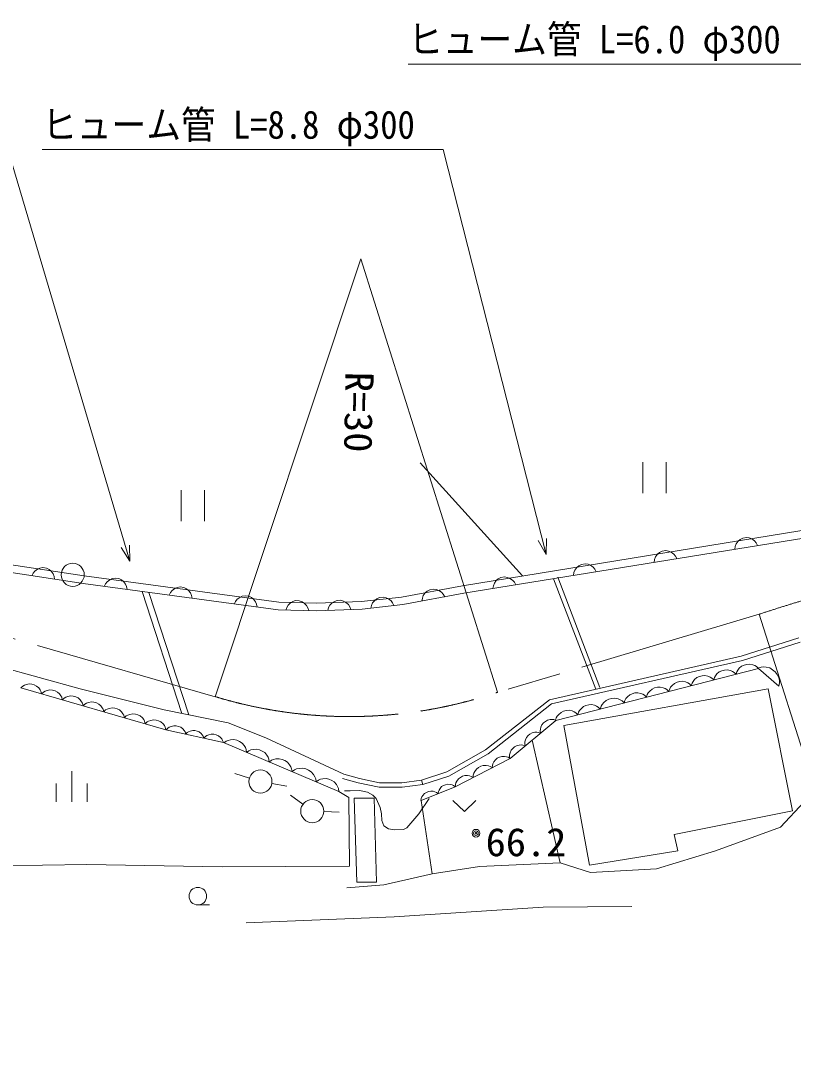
# Model space of a CAD drawing. Units: millimetres, scale not verified. Extents: x 40000 to 680000, y 20000 to 380000.
# Drawn here: x 451290 to 501415, y 246249 to 313953 of the extents above; entities that cross this region are included whole.
import ezdxf
from ezdxf.enums import TextEntityAlignment as Align

# ---------------------------------------------------------------- set-up
doc = ezdxf.new("R2010")
doc.units = ezdxf.units.MM
doc.header["$LTSCALE"] = 1000
doc.linetypes.add('CHAIN', pattern=[18.5, 12, -1.5, 3.5, -1.5])
for name, color, linetype, lineweight in [('M-BGD', 7, 'Continuous', 13), ('M-BMK', 2, 'CHAIN', 13), ('M-STR-HTXT', 7, 'Continuous', 13)]:
    doc.layers.add(name, color=color, linetype=linetype, lineweight=lineweight)
doc.styles.add('ＭＳ ゴシック', font='')
doc.styles.get('ＭＳ ゴシック').set_extended_font_data('MS Gothic')

msp = doc.modelspace()

# ---------------------------------------------------------------- linework, layer by layer
at = {"layer": 'M-BGD'}
for p, q in [((477216, 285234), (483857, 277894)), ((491660, 285279), (491660, 283279)), ((493180, 283279), (493180, 285279)), ((461695, 283463), (461695, 281463)), ((463215, 281463), (463215, 283463)), ((516603, 283228), (479961, 277260)), ((516674, 282733), (480052, 276768)), ((498143, 280353), (497975, 280265)), ((498380, 280392), (498143, 280353)), ((498567, 280361), (498380, 280392)), ((498730, 280297), (498567, 280361)), ((498902, 280173), (498730, 280297)), ((497653, 279817), (497622, 279630)), ((497717, 279980), (497653, 279817)), ((497841, 280152), (497717, 279980)), ((497975, 280265), (497841, 280152)), ((499015, 280039), (498902, 280173)), ((499103, 279871), (499015, 280039)), ((455335, 277401), (444954, 278975)), ((455407, 277896), (445084, 279461)), ((492421, 278965), (492391, 278778)), ((492486, 279128), (492421, 278965)), ((492610, 279300), (492486, 279128)), ((492743, 279413), (492610, 279300)), ((492911, 279501), (492743, 279413)), ((493148, 279539), (492911, 279501)), ((493335, 279509), (493148, 279539)), ((493498, 279445), (493335, 279509)), ((493670, 279321), (493498, 279445)), ((493783, 279187), (493670, 279321)), ((493871, 279019), (493783, 279187)), ((452367, 278336), (452196, 278211)), ((452529, 278403), (452367, 278336)), ((452716, 278435), (452529, 278403)), ((452953, 278399), (452716, 278435)), ((453122, 278313), (452953, 278399)), ((453257, 278201), (453122, 278313)), ((487254, 278276), (487189, 278113)), ((487378, 278448), (487254, 278276)), ((487511, 278561), (487378, 278448)), ((487679, 278649), (487511, 278561)), ((487916, 278687), (487679, 278649)), ((488104, 278657), (487916, 278687)), ((488266, 278592), (488104, 278657)), ((488438, 278468), (488266, 278592)), ((488551, 278335), (488438, 278468)), ((488639, 278167), (488551, 278335)), ((452085, 278076), (451999, 277907)), ((452196, 278211), (452085, 278076)), ((453383, 278031), (453257, 278201)), ((453449, 277869), (453383, 278031)), ((453482, 277682), (453449, 277869)), ((468024, 276183), (455407, 277896)), ((457062, 277651), (456893, 277522)), ((457223, 277720), (457062, 277651)), ((457409, 277755), (457223, 277720)), ((457647, 277723), (457409, 277755)), ((457818, 277639), (457647, 277723)), ((457954, 277530), (457818, 277639)), ((482146, 277596), (482022, 277423)), ((482280, 277708), (482146, 277596)), ((482448, 277797), (482280, 277708)), ((482685, 277835), (482448, 277797)), ((482872, 277805), (482685, 277835)), ((483034, 277740), (482872, 277805)), ((483207, 277616), (483034, 277740)), ((483320, 277483), (483207, 277616)), ((485857, 277714), (488599, 270542)), ((486138, 277821), (488879, 270649)), ((487189, 278113), (487159, 277926)), ((467985, 275684), (455335, 277401)), ((456784, 277386), (456700, 277215)), ((456893, 277522), (456784, 277386)), ((458083, 277361), (457954, 277530)), ((458152, 277200), (458083, 277361)), ((458187, 277014), (458152, 277200)), ((461110, 276950), (461001, 276814)), ((461279, 277079), (461110, 276950)), ((461440, 277148), (461279, 277079)), ((461626, 277183), (461440, 277148)), ((461864, 277151), (461626, 277183)), ((462034, 277067), (461864, 277151)), ((462171, 276958), (462034, 277067)), ((462299, 276789), (462171, 276958)), ((479961, 277260), (475998, 276526)), ((477829, 276997), (477663, 276905)), ((478065, 277041), (477829, 276997)), ((478253, 277015), (478065, 277041)), ((478417, 276953), (478253, 277015)), ((478591, 276833), (478417, 276953)), ((481958, 277261), (481927, 277074)), ((482022, 277423), (481958, 277261)), ((483408, 277315), (483320, 277483)), ((459156, 276882), (461747, 268958)), ((459596, 276822), (462198, 268867)), ((461001, 276814), (460917, 276643)), ((462368, 276628), (462299, 276789)), ((462403, 276442), (462368, 276628)), ((465217, 276241), (465133, 276071)), ((465326, 276378), (465217, 276241)), ((465495, 276506), (465326, 276378)), ((465656, 276575), (465495, 276506)), ((465842, 276611), (465656, 276575)), ((466080, 276578), (465842, 276611)), ((466251, 276495), (466080, 276578)), ((466387, 276385), (466251, 276495)), ((466516, 276216), (466387, 276385)), ((468940, 276235), (468789, 276148)), ((469122, 276291), (468940, 276235)), ((469362, 276287), (469122, 276291)), ((469540, 276223), (469362, 276287)), ((473405, 276232), (470470, 276134)), ((471638, 276243), (471492, 276149)), ((471816, 276309), (471638, 276243)), ((472056, 276317), (471816, 276309)), ((472238, 276263), (472056, 276317)), ((472391, 276179), (472238, 276263)), ((475998, 276526), (473405, 276232)), ((474255, 276308), (474123, 276143)), ((474394, 276415), (474255, 276308)), ((474566, 276495), (474394, 276415)), ((474805, 276522), (474566, 276495)), ((474991, 276482), (474805, 276522)), ((475150, 276410), (474991, 276482)), ((475316, 276278), (475150, 276410)), ((475422, 276139), (475316, 276278)), ((480052, 276768), (476072, 276031)), ((477350, 276451), (477324, 276263)), ((477412, 276615), (477350, 276451)), ((477532, 276790), (477412, 276615)), ((477663, 276905), (477532, 276790)), ((478707, 276702), (478591, 276833)), ((478799, 276536), (478707, 276702)), ((466585, 276056), (466516, 276216)), ((466620, 275869), (466585, 276056)), ((470473, 275634), (467985, 275684)), ((470470, 276134), (468024, 276183)), ((468543, 275853), (468479, 275674)), ((468636, 276001), (468543, 275853)), ((468789, 276148), (468636, 276001)), ((469688, 276130), (469540, 276223)), ((469835, 275977), (469688, 276130)), ((469922, 275825), (469835, 275977)), ((469979, 275644), (469922, 275825)), ((473442, 275733), (470473, 275634)), ((471262, 275841), (471208, 275659)), ((471347, 275994), (471262, 275841)), ((471492, 276149), (471347, 275994)), ((472546, 276034), (472391, 276179)), ((472641, 275887), (472546, 276034)), ((472707, 275709), (472641, 275887)), ((476072, 276031), (473442, 275733)), ((474051, 275983), (474011, 275798)), ((474123, 276143), (474051, 275983)), ((475502, 275966), (475422, 276139)), ((440987, 274483), (455135, 270555)), ((501785, 273872), (498046, 272692)), ((501879, 273587), (498124, 272402)), ((498046, 272692), (485591, 269858)), ((498124, 272402), (485724, 269580)), ((498595, 272169), (498413, 272153)), ((498792, 272126), (498595, 272169)), ((499164, 271881), (486023, 268517)), ((496467, 271531), (496373, 271414)), ((496619, 271663), (496467, 271531)), ((496786, 271737), (496619, 271663)), ((496960, 271781), (496786, 271737)), ((497142, 271797), (496960, 271781)), ((497339, 271754), (497142, 271797)), ((497477, 271697), (497339, 271754)), ((497587, 271632), (497477, 271697)), ((497711, 271509), (497587, 271632)), ((497761, 271677), (497711, 271509)), ((497826, 271786), (497761, 271677)), ((497920, 271903), (497826, 271786)), ((498072, 272035), (497920, 271903)), ((498239, 272109), (498072, 272035)), ((498413, 272153), (498239, 272109)), ((498930, 272069), (498792, 272126)), ((499040, 272004), (498930, 272069)), ((499164, 271881), (499040, 272004)), ((499330, 271976), (499131, 271910)), ((500497, 270738), (499164, 271881)), ((499482, 271988), (499330, 271976)), ((499662, 271976), (499482, 271988)), ((499896, 271918), (499662, 271976)), ((500083, 271804), (499896, 271918)), ((500247, 271664), (500083, 271804)), ((500388, 271496), (500247, 271664)), ((500482, 271273), (500388, 271496)), ((451647, 270852), (451516, 270802)), ((451832, 270886), (451647, 270852)), ((452001, 270866), (451832, 270886)), ((452163, 270819), (452001, 270866)), ((452316, 270746), (452163, 270819)), ((493712, 270919), (493560, 270787)), ((493879, 270993), (493712, 270919)), ((494054, 271037), (493879, 270993)), ((494236, 271053), (494054, 271037)), ((494432, 271010), (494236, 271053)), ((494571, 270953), (494432, 271010)), ((494680, 270888), (494571, 270953)), ((494805, 270765), (494680, 270888)), ((494855, 270933), (494805, 270765)), ((494920, 271042), (494855, 270933)), ((495014, 271159), (494920, 271042)), ((495166, 271291), (495014, 271159)), ((495333, 271365), (495166, 271291)), ((495507, 271409), (495333, 271365)), ((495689, 271425), (495507, 271409)), ((495885, 271382), (495689, 271425)), ((496024, 271325), (495885, 271382)), ((496133, 271260), (496024, 271325)), ((496258, 271137), (496133, 271260)), ((496308, 271305), (496258, 271137)), ((496373, 271414), (496308, 271305)), ((500521, 271098), (500482, 271273)), ((500497, 270738), (500532, 270945)), ((500532, 270945), (500521, 271098)), ((460707, 267910), (451288, 270635)), ((451412, 270745), (451293, 270634)), ((451516, 270802), (451412, 270745)), ((452454, 270619), (452316, 270746)), ((452538, 270507), (452454, 270619)), ((452596, 270403), (452538, 270507)), ((452638, 270245), (452596, 270403)), ((452757, 270356), (452638, 270245)), ((452861, 270413), (452757, 270356)), ((452992, 270463), (452861, 270413)), ((453177, 270497), (452992, 270463)), ((453346, 270477), (453177, 270497)), ((453507, 270430), (453346, 270477)), ((453661, 270357), (453507, 270430)), ((453799, 270229), (453661, 270357)), ((453883, 270118), (453799, 270229)), ((455135, 270555), (460586, 269193)), ((499798, 270553), (486535, 268192)), ((490806, 270175), (490654, 270043)), ((490973, 270248), (490806, 270175)), ((491148, 270293), (490973, 270248)), ((491329, 270309), (491148, 270293)), ((491526, 270266), (491329, 270309)), ((491665, 270209), (491526, 270266)), ((491774, 270144), (491665, 270209)), ((491898, 270021), (491774, 270144)), ((491948, 270189), (491898, 270021)), ((492013, 270298), (491948, 270189)), ((492107, 270415), (492013, 270298)), ((492259, 270547), (492107, 270415)), ((492426, 270621), (492259, 270547)), ((492601, 270665), (492426, 270621)), ((492782, 270681), (492601, 270665)), ((492979, 270638), (492782, 270681)), ((493118, 270581), (492979, 270638)), ((493227, 270516), (493118, 270581)), ((493352, 270393), (493227, 270516)), ((493402, 270561), (493352, 270393)), ((493466, 270670), (493402, 270561)), ((493560, 270787), (493466, 270670)), ((501373, 262642), (499798, 270553)), ((453941, 270014), (453883, 270118)), ((453982, 269856), (453941, 270014)), ((454102, 269967), (453982, 269856)), ((454206, 270024), (454102, 269967)), ((454337, 270074), (454206, 270024)), ((454522, 270108), (454337, 270074)), ((454691, 270088), (454522, 270108)), ((454852, 270041), (454691, 270088)), ((455006, 269968), (454852, 270041)), ((455144, 269840), (455006, 269968)), ((455228, 269728), (455144, 269840)), ((455285, 269624), (455228, 269728)), ((455327, 269467), (455285, 269624)), ((455447, 269578), (455327, 269467)), ((455551, 269635), (455447, 269578)), ((455682, 269685), (455551, 269635)), ((455866, 269719), (455682, 269685)), ((456036, 269699), (455866, 269719)), ((456197, 269652), (456036, 269699)), ((456351, 269578), (456197, 269652)), ((456489, 269451), (456351, 269578)), ((485591, 269858), (481458, 266591)), ((485724, 269580), (481626, 266341)), ((487970, 269480), (487803, 269406)), ((488144, 269524), (487970, 269480)), ((488326, 269540), (488144, 269524)), ((488523, 269497), (488326, 269540)), ((488661, 269440), (488523, 269497)), ((489018, 269548), (488949, 269431)), ((489118, 269672), (489018, 269548)), ((489280, 269813), (489118, 269672)), ((489458, 269892), (489280, 269813)), ((489644, 269939), (489458, 269892)), ((489838, 269956), (489644, 269939)), ((490048, 269910), (489838, 269956)), ((490196, 269849), (490048, 269910)), ((490313, 269780), (490196, 269849)), ((490445, 269649), (490313, 269780)), ((490495, 269816), (490445, 269649)), ((490560, 269926), (490495, 269816)), ((490654, 270043), (490560, 269926)), ((456573, 269339), (456489, 269451)), ((456630, 269235), (456573, 269339)), ((456672, 269077), (456630, 269235)), ((456792, 269189), (456672, 269077)), ((456896, 269246), (456792, 269189)), ((457027, 269295), (456896, 269246)), ((457211, 269329), (457027, 269295)), ((457380, 269310), (457211, 269329)), ((457542, 269263), (457380, 269310)), ((457695, 269189), (457542, 269263)), ((457833, 269062), (457695, 269189)), ((457918, 268950), (457833, 269062)), ((457975, 268846), (457918, 268950)), ((458017, 268688), (457975, 268846)), ((458136, 268799), (458017, 268688)), ((458240, 268857), (458136, 268799)), ((458371, 268906), (458240, 268857)), ((458556, 268940), (458371, 268906)), ((458725, 268920), (458556, 268940)), ((458887, 268874), (458725, 268920)), ((459040, 268800), (458887, 268874)), ((459178, 268673), (459040, 268800)), ((460586, 269193), (464755, 268351)), ((486104, 268785), (486039, 268675)), ((486198, 268902), (486104, 268785)), ((486350, 269034), (486198, 268902)), ((486517, 269107), (486350, 269034)), ((486691, 269152), (486517, 269107)), ((486873, 269168), (486691, 269152)), ((487070, 269125), (486873, 269168)), ((487208, 269068), (487070, 269125)), ((487318, 269003), (487208, 269068)), ((487442, 268880), (487318, 269003)), ((487492, 269048), (487442, 268880)), ((487557, 269157), (487492, 269048)), ((487651, 269274), (487557, 269157)), ((487803, 269406), (487651, 269274)), ((488771, 269375), (488661, 269440)), ((488895, 269252), (488771, 269375)), ((488949, 269431), (488895, 269252)), ((459263, 268561), (459178, 268673)), ((459320, 268457), (459263, 268561)), ((459362, 268299), (459320, 268457)), ((459481, 268410), (459362, 268299)), ((459585, 268468), (459481, 268410)), ((459716, 268517), (459585, 268468)), ((459901, 268551), (459716, 268517)), ((460070, 268531), (459901, 268551)), ((460232, 268485), (460070, 268531)), ((460385, 268411), (460232, 268485)), ((460523, 268284), (460385, 268411)), ((460607, 268172), (460523, 268284)), ((460665, 268068), (460607, 268172)), ((461044, 268127), (460925, 268074)), ((461213, 268169), (461044, 268127)), ((461371, 268160), (461213, 268169)), ((461523, 268125), (461371, 268160)), ((461670, 268066), (461523, 268125)), ((464755, 268351), (467199, 267389)), ((486023, 268517), (483040, 266041)), ((485111, 268232), (485040, 268073)), ((485214, 268352), (485111, 268232)), ((485334, 268451), (485214, 268352)), ((485471, 268531), (485334, 268451)), ((485641, 268571), (485471, 268531)), ((485771, 268577), (485641, 268571)), ((485880, 268567), (485771, 268577)), ((486023, 268517), (485880, 268567)), ((486039, 268675), (485989, 268508)), ((486535, 268192), (488188, 259100)), ((460707, 267910), (460665, 268068)), ((464434, 267068), (460707, 267910)), ((460832, 268015), (460727, 267905)), ((460925, 268074), (460832, 268015)), ((461805, 267955), (461670, 268066)), ((461889, 267856), (461805, 267955)), ((461948, 267763), (461889, 267856)), ((461995, 267619), (461948, 267763)), ((462092, 267720), (461995, 267619)), ((462178, 267774), (462092, 267720)), ((462288, 267824), (462178, 267774)), ((462444, 267862), (462288, 267824)), ((462590, 267854), (462444, 267862)), ((462730, 267822), (462590, 267854)), ((462865, 267767), (462730, 267822)), ((462990, 267665), (462865, 267767)), ((463068, 267574), (462990, 267665)), ((463122, 267488), (463068, 267574)), ((463166, 267355), (463122, 267488)), ((463271, 267464), (463166, 267355)), ((463364, 267523), (463271, 267464)), ((463482, 267576), (463364, 267523)), ((463652, 267618), (463482, 267576)), ((463810, 267609), (463652, 267618)), ((463962, 267575), (463810, 267609)), ((464108, 267515), (463962, 267575)), ((464243, 267405), (464108, 267515)), ((484214, 267522), (484110, 267402)), ((484334, 267621), (484214, 267522)), ((484470, 267701), (484334, 267621)), ((484640, 267741), (484470, 267701)), ((484770, 267747), (484640, 267741)), ((484880, 267737), (484770, 267747)), ((485023, 267686), (484880, 267737)), ((485010, 267946), (485000, 267836)), ((485000, 267836), (485023, 267686)), ((485040, 268073), (485010, 267946)), ((464328, 267306), (464243, 267405)), ((464386, 267212), (464328, 267306)), ((464434, 267068), (464386, 267212)), ((471929, 263902), (464434, 267068)), ((464618, 267164), (464467, 267054)), ((464744, 267215), (464618, 267164)), ((464899, 267254), (464744, 267215)), ((465113, 267268), (464899, 267254)), ((465303, 267222), (465113, 267268)), ((465480, 267148), (465303, 267222)), ((465644, 267043), (465480, 267148)), ((465783, 266880), (465644, 267043)), ((465864, 266742), (465783, 266880)), ((467199, 267389), (472250, 265024)), ((483333, 266791), (483213, 266692)), ((483470, 266871), (483333, 266791)), ((483640, 266910), (483470, 266871)), ((483770, 266917), (483640, 266910)), ((483879, 266907), (483770, 266917)), ((484023, 266856), (483879, 266907)), ((484010, 267116), (484000, 267006)), ((484000, 267006), (484023, 266856)), ((484040, 267242), (484010, 267116)), ((484110, 267402), (484040, 267242)), ((484483, 267238), (486299, 259257)), ((465915, 266616), (465864, 266742)), ((465941, 266431), (465915, 266616)), ((466092, 266542), (465941, 266431)), ((466218, 266593), (466092, 266542)), ((466373, 266631), (466218, 266593)), ((466587, 266645), (466373, 266631)), ((466777, 266600), (466587, 266645)), ((466953, 266525), (466777, 266600)), ((467118, 266421), (466953, 266525)), ((467257, 266258), (467118, 266421)), ((467338, 266119), (467257, 266258)), ((467389, 265994), (467338, 266119)), ((481458, 266591), (478939, 265174)), ((481626, 266341), (479061, 264899)), ((482352, 266124), (482214, 266052)), ((482503, 266173), (482352, 266124)), ((482677, 266175), (482503, 266173)), ((482806, 266154), (482677, 266175)), ((482911, 266120), (482806, 266154)), ((483040, 266041), (482911, 266120)), ((483009, 266286), (482999, 266176)), ((482999, 266176), (483022, 266026)), ((483040, 266412), (483009, 266286)), ((483110, 266572), (483040, 266412)), ((483213, 266692), (483110, 266572)), ((467415, 265809), (467389, 265994)), ((467566, 265919), (467415, 265809)), ((467692, 265970), (467566, 265919)), ((467847, 266009), (467692, 265970)), ((468061, 266022), (467847, 266009)), ((468250, 265977), (468061, 266022)), ((468427, 265902), (468250, 265977)), ((468592, 265798), (468427, 265902)), ((468731, 265635), (468592, 265798)), ((468812, 265497), (468731, 265635)), ((468863, 265371), (468812, 265497)), ((469575, 265413), (469348, 265398)), ((469777, 265365), (469575, 265413)), ((483040, 266041), (479485, 264200)), ((480996, 265455), (480860, 265353)), ((481145, 265533), (480996, 265455)), ((481307, 265585), (481145, 265533)), ((481495, 265588), (481307, 265585)), ((481633, 265565), (481495, 265588)), ((481746, 265529), (481633, 265565)), ((481885, 265443), (481746, 265529)), ((481895, 265594), (481885, 265443)), ((481928, 265699), (481895, 265594)), ((481985, 265817), (481928, 265699)), ((482087, 265958), (481985, 265817)), ((482214, 266052), (482087, 265958)), ((454590, 265219), (454590, 263219)), ((466123, 264768), (465169, 265067)), ((468889, 265186), (468863, 265371)), ((469049, 265303), (468889, 265186)), ((469183, 265357), (469049, 265303)), ((469348, 265398), (469183, 265357)), ((469964, 265286), (469777, 265365)), ((470139, 265175), (469964, 265286)), ((470287, 265001), (470139, 265175)), ((470373, 264855), (470287, 265001)), ((470427, 264721), (470373, 264855)), ((470455, 264525), (470427, 264721)), ((470887, 264724), (470732, 264686)), ((471101, 264738), (470887, 264724)), ((471290, 264693), (471101, 264738)), ((473192, 264452), (472170, 264735)), ((473272, 264741), (472250, 265024)), ((474570, 264466), (473272, 264741)), ((478939, 265174), (477286, 264623)), ((479061, 264899), (477381, 264339)), ((479816, 264811), (479690, 264716)), ((479955, 264883), (479816, 264811)), ((480105, 264931), (479955, 264883)), ((480280, 264934), (480105, 264931)), ((480408, 264912), (480280, 264934)), ((480513, 264879), (480408, 264912)), ((480642, 264799), (480513, 264879)), ((480652, 264962), (480642, 264799)), ((480688, 265075), (480652, 264962)), ((480749, 265201), (480688, 265075)), ((480860, 265353), (480749, 265201)), ((453590, 264419), (453590, 263219)), ((455590, 264419), (455590, 263219)), ((467578, 264415), (468563, 264243)), ((470606, 264635), (470455, 264525)), ((470732, 264686), (470606, 264635)), ((471467, 264618), (471290, 264693)), ((471632, 264514), (471467, 264618)), ((471771, 264351), (471632, 264514)), ((471852, 264213), (471771, 264351)), ((471903, 264087), (471852, 264213)), ((471929, 263902), (471903, 264087)), ((474539, 264166), (473192, 264452)), ((476045, 264166), (474539, 264166)), ((476027, 264466), (474570, 264466)), ((477286, 264623), (476027, 264466)), ((477381, 264339), (476045, 264166)), ((479485, 264200), (477263, 263311)), ((477286, 264623), (477381, 264339)), ((478495, 264088), (478433, 263986)), ((478602, 264209), (478495, 264088)), ((478727, 264285), (478602, 264209)), ((478861, 264338), (478727, 264285)), ((479003, 264369), (478861, 264338)), ((479164, 264356), (479003, 264369)), ((479280, 264325), (479164, 264356)), ((479373, 264285), (479280, 264325)), ((479485, 264200), (479373, 264285)), ((479497, 264353), (479488, 264201)), ((479531, 264458), (479497, 264353)), ((479587, 264575), (479531, 264458)), ((479690, 264716), (479587, 264575)), ((469601, 263063), (468794, 263654)), ((471929, 263902), (472570, 263495)), ((472570, 263495), (472626, 259036)), ((472932, 263467), (473100, 258004)), ((474215, 263467), (472932, 263467)), ((474382, 258004), (474215, 263467)), ((477279, 263447), (477256, 263309)), ((477319, 263540), (477279, 263447)), ((477381, 263643), (477319, 263540)), ((477488, 263763), (477381, 263643)), ((477613, 263839), (477488, 263763)), ((477747, 263892), (477613, 263839)), ((477889, 263924), (477747, 263892)), ((478050, 263910), (477889, 263924)), ((478166, 263879), (478050, 263910)), ((478259, 263839), (478166, 263879)), ((478371, 263754), (478259, 263839)), ((478393, 263892), (478371, 263754)), ((478433, 263986), (478393, 263892)), ((477263, 263311), (477994, 258549)), ((479330, 263317), (480080, 262597)), ((480080, 262597), (480830, 263317)), ((502121, 263232), (500586, 261579)), ((470955, 262594), (471954, 262561)), ((493698, 261107), (501373, 262642)), ((500586, 261579), (496374, 260044)), ((493934, 260044), (493698, 261107)), ((488188, 259100), (493934, 260044)), ((496374, 260044), (492556, 258864)), ((455568, 259147), (447278, 259040)), ((464348, 259008), (455568, 259147)), ((472626, 259036), (464348, 259008)), ((481064, 259021), (477994, 258549)), ((486299, 259257), (481064, 259021)), ((488266, 258627), (486299, 259257)), ((492556, 258864), (488266, 258627)), ((473100, 258004), (474382, 258004)), ((477994, 258549), (474845, 257840)), ((474845, 257840), (472444, 257644)), ((462777, 256525), (463527, 256525))]:
    msp.add_line(p, q, dxfattribs=at)
for points in [[(477797, 263429), (477128, 262445), (476348, 261526), (476122, 261431), (475514, 261396), (475147, 261475), (474845, 261658), (474714, 262013), (474688, 262442), (474621, 262850), (474346, 263443), (474137, 263665), (473786, 263861), (473268, 263959), (472668, 263943), (472287, 263941)], [(465911, 255361), (475514, 255754), (485184, 256386), (490943, 256423)]]:
    msp.add_lwpolyline(points, dxfattribs=at)
for centre, radius in [((454654, 277970), 750), ((466839, 264543), 750), ((470205, 262619), 750), ((480828, 261186), 250), ((480828, 261186), 150), ((480828, 261186), 50), ((462777, 257095), 570)]:
    msp.add_circle(centre, radius, dxfattribs=at)
at = {"layer": 'M-BMK'}
for p, q in [((463902, 270054), (440900, 276665)), ((499204, 275408), (482234, 270344))]:
    msp.add_line(p, q, dxfattribs=at)
for centre, radius, start, end in [((536749, 161432), 120000, 94.20114, 108.23227), ((472617, 298761), 30000, 253.11259, 288.69746)]:
    msp.add_arc(centre, radius, start, end, dxfattribs=at)
at = {"layer": 'M-STR-HTXT'}
for p, q in [((502446, 311141), (476430, 311141)), ((478698, 305595), (452681, 305595)), ((485382, 279287), (478698, 305595)), ((458362, 278861), (450541, 305311)), ((473347, 298502), (463902, 270054)), ((482234, 270344), (473347, 298502)), ((485407, 280325), (485382, 279287)), ((458362, 278861), (457810, 279740)), ((458347, 279899), (458362, 278861)), ((485382, 279287), (484864, 280188)), ((508462, 246249), (499204, 275408))]:
    msp.add_line(p, q, dxfattribs=at)

# ---------------------------------------------------------------- texts
at = {"layer": 'M-BGD', "style": 'ＭＳ ゴシック', "width": 1.05}
msp.add_text('66.2', height=1833, dxfattribs=at).set_placement((481457, 259142), align=Align.BOTTOM_LEFT)
at = {"layer": 'M-STR-HTXT', "style": 'ＭＳ ゴシック', "width": 0.9}
for s, p in [('ヒューム管 L=6.0 φ300', (476430, 311290)), ('ヒューム管 L=8.8 φ300', (452681, 305744))]:
    msp.add_text(s, height=1833, dxfattribs=at).set_placement(p, align=Align.BOTTOM_LEFT)
at = {"layer": 'M-STR-HTXT', "style": 'ＭＳ ゴシック', "width": 1.05}
msp.add_text('R=30', height=1833, rotation=269, dxfattribs=at).set_placement((471813, 291182), align=Align.BOTTOM_LEFT)

doc.saveas('drawing.dxf')
